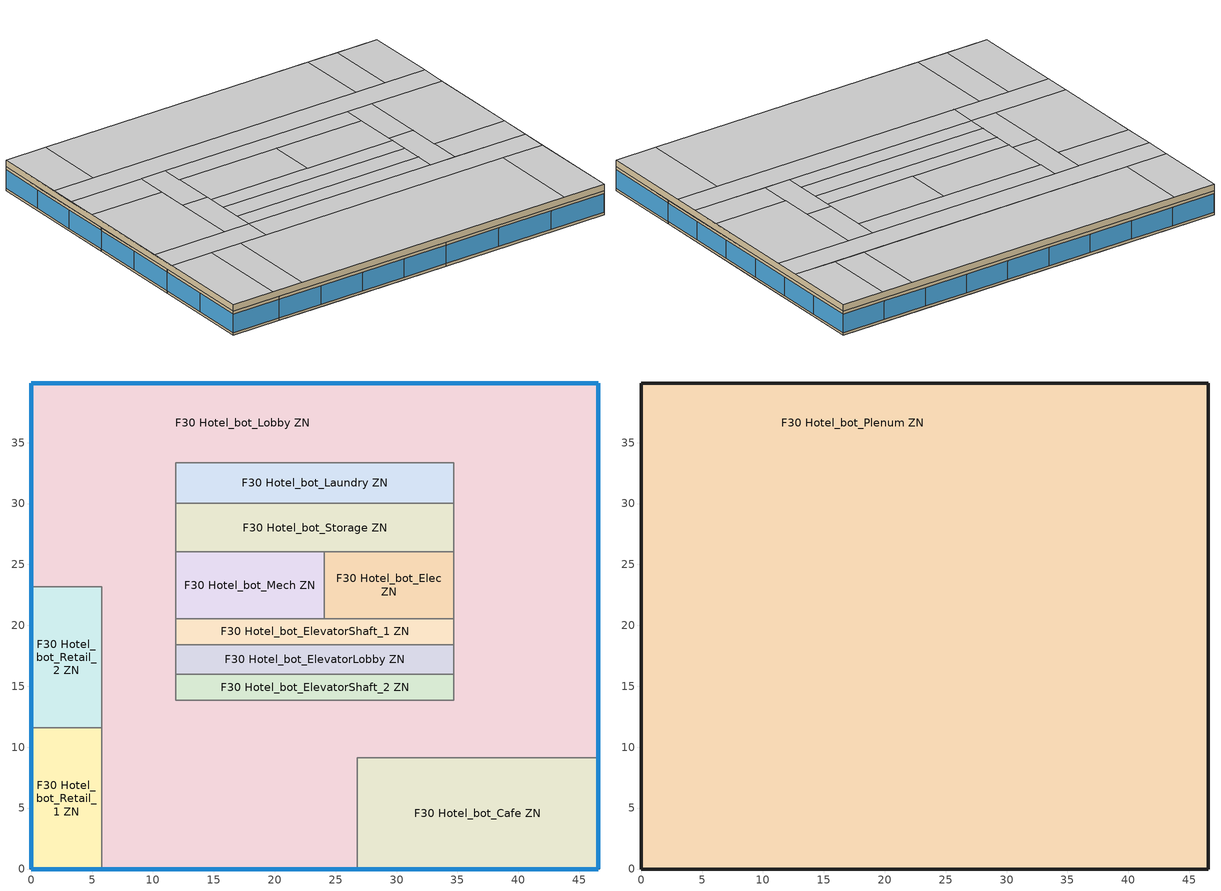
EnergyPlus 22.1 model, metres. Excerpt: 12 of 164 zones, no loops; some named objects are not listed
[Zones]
F30 Hotel_bot_Cafe ZN
 floor adiabatic (Typical Interior Floor): 46.57,9.14 46.57,0 26.76,0 26.76,9.14 z104.39
 wall outside (Typical Insulated Steel Framed Exterior Wall R-20.41): 26.76,0 46.57,0 46.57,9.14 z104.39:107.14
 wall to F30 Hotel_bot_Lobby ZN (Typical Interior Wall): 46.57,9.14 26.76,9.14 26.76,0 z104.39:107.14
 window (Hotel_bot_Cafe_Wall_2_0_0_0_0_0_Win Wind Cons U-0.34 SHGC 0.33): 46.57,0.01 46.57,9.13 z104.69:106.8
 window (U 0.34 SHGC 0.38 Simple Glazing): 39.97,0 46.56,0 / 26.78,0 33.37,0 / 33.37,0 39.96,0 z104.7:106.8
F30 Hotel_bot_Elec ZN
 floor adiabatic (Typical Interior Floor): 34.72,26.05 34.72,20.56 24.05,20.56 24.05,26.05 z104.39
 wall to F30 Hotel_bot_Lobby ZN (Typical Interior Wall): 34.72,20.56 34.72,26.05 z104.39:107.14
 wall to F30 Hotel_bot_Storage ZN (Typical Interior Wall): 34.72,26.05 24.05,26.05 z104.39:107.14
 wall to F30 Hotel_bot_Mech ZN (Typical Interior Wall): 24.05,26.05 24.05,20.56 z104.39:107.14
 wall to F30 Hotel_bot_ElevatorShaft_1 ZN (Typical Interior Wall): 24.05,20.56 34.72,20.56 z104.39:107.14
F30 Hotel_bot_ElevatorLobby ZN
 floor adiabatic (Typical Interior Floor): 34.72,18.43 34.72,15.99 11.86,15.99 11.86,18.43 z104.39
 wall to F30 Hotel_bot_Lobby ZN (Typical Interior Wall): 34.72,15.99 34.72,18.43 / 11.86,18.43 11.86,15.99 z104.39:107.14
 wall to F30 Hotel_bot_ElevatorShaft_1 ZN (Typical Interior Wall): 34.72,18.43 11.86,18.43 z104.39:107.14
 wall to F30 Hotel_bot_ElevatorShaft_2 ZN (Typical Interior Wall): 11.86,15.99 34.72,15.99 z104.39:107.14
F30 Hotel_bot_ElevatorShaft_1 ZN
 floor adiabatic (Typical Interior Floor): 34.72,20.56 34.72,18.43 11.86,18.43 11.86,20.56 z104.39
 wall to F30 Hotel_bot_Lobby ZN (Typical Interior Wall): 34.72,18.43 34.72,20.56 / 11.86,20.56 11.86,18.43 z104.39:107.14
 wall to F30 Hotel_bot_Mech ZN (Typical Interior Wall): 24.05,20.56 11.86,20.56 z104.39:107.14
F30 Hotel_bot_ElevatorShaft_2 ZN
 floor adiabatic (Typical Interior Floor): 34.72,15.99 34.72,13.85 11.86,13.85 11.86,15.99 z104.39
 wall to F30 Hotel_bot_Lobby ZN (Typical Interior Wall): 11.86,15.99 11.86,13.85 34.72,13.85 34.72,15.99 z104.39:107.14
F30 Hotel_bot_Laundry ZN
 floor adiabatic (Typical Interior Floor): 34.72,33.36 34.72,30.01 11.86,30.01 11.86,33.36 z104.39
 wall to F30 Hotel_bot_Lobby ZN (Typical Interior Wall): 34.72,30.01 34.72,33.36 11.86,33.36 11.86,30.01 z104.39:107.14
 wall to F30 Hotel_bot_Storage ZN (Typical Interior Wall): 11.86,30.01 34.72,30.01 z104.39:107.14
F30 Hotel_bot_Lobby ZN
 floor adiabatic (Typical Interior Floor): 46.57,23.61 46.57,13.85 34.72,13.85 34.72,23.61 z104.39; 26.76,9.14 26.76,0 11.86,0 11.86,9.14 z104.39; 46.57,13.85 46.57,9.14 11.86,9.14 11.86,13.85 z104.39; 5.79,23.61 5.79,23.16 0,23.16 0,23.61 z104.39; 11.86,23.61 11.86,0 5.79,0 5.79,23.61 z104.39; 11.86,33.36 11.86,23.61 0,23.61 0,33.36 z104.39; 34.72,39.9 34.72,33.36 0,33.36 0,39.9 z104.39; 46.57,39.9 46.57,23.61 34.72,23.61 34.72,39.9 z104.39
 wall outside (Typical Insulated Steel Framed Exterior Wall R-20.41): 46.57,9.14 46.57,39.9 0,39.9 0,23.16 / 5.79,0 26.76,0 z104.39:107.14
 wall to F30 Hotel_bot_Storage ZN (Typical Interior Wall): 34.72,30.01 34.72,26.05 / 11.86,26.05 11.86,30.01 z104.39:107.14
 wall to F30 Hotel_bot_Mech ZN (Typical Interior Wall): 11.86,20.56 11.86,26.05 z104.39:107.14
 wall to F30 Hotel_bot_Retail_2 ZN (Typical Interior Wall): 0,23.16 5.79,23.16 5.79,11.58 z104.39:107.14
 wall to F30 Hotel_bot_Retail_1 ZN (Typical Interior Wall): 5.79,11.58 5.79,0 z104.39:107.14
 window (Hotel_bot_Lobby_Wall_2_0_0_0_0_5_Win Wind Cons U-0.34 SHGC 0.33): 46.57,34.76 46.57,39.88 z104.7:106.8
 window (Hotel_bot_Lobby_Wall_2_0_0_1_0_4_Win Wind Cons U-0.34 SHGC 0.33): 46.57,29.64 46.57,34.76 z104.7:106.8
 window (Hotel_bot_Lobby_Wall_2_0_0_2_0_3_Win Wind Cons U-0.34 SHGC 0.33): 46.57,24.52 46.57,29.64 z104.7:106.8
 window (Hotel_bot_Lobby_Wall_2_0_0_3_0_2_Win Wind Cons U-0.34 SHGC 0.33): 46.57,19.4 46.57,24.52 z104.7:106.8
 window (Hotel_bot_Lobby_Wall_2_0_0_4_0_1_Win Wind Cons U-0.34 SHGC 0.33): 46.57,14.28 46.57,19.4 z104.7:106.8
 window (Hotel_bot_Lobby_Wall_2_0_0_5_0_0_Win Wind Cons U-0.34 SHGC 0.33): 46.57,9.16 46.57,14.28 z104.7:106.8
 window (U 0.34 SHGC 0.38 Simple Glazing): 5.18,39.9 0.02,39.9 / 31.04,39.9 25.87,39.9 / 25.87,39.9 20.7,39.9 / 20.7,39.9 15.53,39.9 / 15.53,39.9 10.36,39.9 / 10.36,39.9 5.19,39.9 / 36.21,39.9 31.05,39.9 / 41.38,39.9 36.22,39.9 / 46.56,39.9 41.39,39.9 / 16.28,0 21.51,0 / 21.51,0 26.74,0 / 5.81,0 11.04,0 / 11.04,0 16.27,0 z104.7:106.8
 window (Hotel_bot_Lobby_Wall_4_0_0_0_0_2_Win Wind Cons U-0.34 SHGC 0.33): 0,28.75 0,23.18 z104.7:106.8
 window (Hotel_bot_Lobby_Wall_4_0_0_1_0_1_Win Wind Cons U-0.34 SHGC 0.33): 0,34.31 0,28.75 z104.7:106.8
 window (Hotel_bot_Lobby_Wall_4_0_0_2_0_0_Win Wind Cons U-0.34 SHGC 0.33): 0,39.88 0,34.32 z104.7:106.8
F30 Hotel_bot_Mech ZN
 floor adiabatic (Typical Interior Floor): 24.05,26.05 24.05,20.56 11.86,20.56 11.86,26.05 z104.39
 wall to F30 Hotel_bot_Storage ZN (Typical Interior Wall): 24.05,26.05 11.86,26.05 z104.39:107.14
F30 Hotel_bot_Retail_1 ZN
 floor adiabatic (Typical Interior Floor): 5.79,11.58 5.79,0 0,0 0,11.58 z104.39
 wall outside (Typical Insulated Steel Framed Exterior Wall R-20.41): 0,11.58 0,0 5.79,0 z104.39:107.14
 wall to F30 Hotel_bot_Retail_2 ZN (Typical Interior Wall): 5.79,11.58 0,11.58 z104.39:107.14
 window (Hotel_bot_Retail_1_Wall_4_0_0_0_0_1_Win Wind Cons U-0.34 SHGC 0.33): 0,5.79 0,0.02 z104.7:106.8
 window (Hotel_bot_Retail_1_Wall_4_0_0_1_0_0_Win Wind Cons U-0.34 SHGC 0.33): 0,11.57 0,5.79 z104.7:106.8
 window (U 0.34 SHGC 0.38 Simple Glazing): 0.01,0 5.78,0 z104.69:106.81
F30 Hotel_bot_Retail_2 ZN
 floor adiabatic (Typical Interior Floor): 5.79,23.16 5.79,11.58 0,11.58 0,23.16 z104.39
 wall outside (Typical Insulated Steel Framed Exterior Wall R-20.41): 0,23.16 0,11.58 z104.39:107.14
 window (Hotel_bot_Retail_2_Wall_4_0_0_0_0_1_Win Wind Cons U-0.34 SHGC 0.33): 0,17.37 0,11.6 z104.7:106.8
 window (Hotel_bot_Retail_2_Wall_4_0_0_1_0_0_Win Wind Cons U-0.34 SHGC 0.33): 0,23.15 0,17.38 z104.7:106.8
F30 Hotel_bot_Storage ZN
 floor adiabatic (Typical Interior Floor): 34.72,30.01 34.72,26.05 11.86,26.05 11.86,30.01 z104.39
F30 Hotel_bot_Plenum ZN
 floor to F30 Hotel_bot_Laundry ZN (Typical Interior Floor): 34.72,33.36 34.72,30.01 11.86,30.01 11.86,33.36 z107.14
 floor to F30 Hotel_bot_Lobby ZN (Typical Interior Floor): 46.57,23.61 46.57,13.85 34.72,13.85 34.72,23.61 z107.14; 26.76,9.14 26.76,0 11.86,0 11.86,9.14 z107.14; 46.57,13.85 46.57,9.14 11.86,9.14 11.86,13.85 z107.14; 5.79,23.61 5.79,23.16 0,23.16 0,23.61 z107.14; 11.86,23.61 11.86,0 5.79,0 5.79,23.61 z107.14; 11.86,33.36 11.86,23.61 0,23.61 0,33.36 z107.14; 34.72,39.9 34.72,33.36 0,33.36 0,39.9 z107.14; 46.57,39.9 46.57,23.61 34.72,23.61 34.72,39.9 z107.14
 floor to F30 Hotel_bot_Storage ZN (Typical Interior Floor): 34.72,30.01 34.72,26.05 11.86,26.05 11.86,30.01 z107.14
 floor to F30 Hotel_bot_Elec ZN (Typical Interior Floor): 34.72,26.05 34.72,20.56 24.05,20.56 24.05,26.05 z107.14
 floor to F30 Hotel_bot_ElevatorShaft_1 ZN (Typical Interior Floor): 34.72,20.56 34.72,18.43 11.86,18.43 11.86,20.56 z107.14
 floor to F30 Hotel_bot_ElevatorLobby ZN (Typical Interior Floor): 34.72,18.43 34.72,15.99 11.86,15.99 11.86,18.43 z107.14
 floor to F30 Hotel_bot_ElevatorShaft_2 ZN (Typical Interior Floor): 34.72,15.99 34.72,13.85 11.86,13.85 11.86,15.99 z107.14
 floor to F30 Hotel_bot_Mech ZN (Typical Interior Floor): 24.05,26.05 24.05,20.56 11.86,20.56 11.86,26.05 z107.14
 floor to F30 Hotel_bot_Cafe ZN (Typical Interior Floor): 46.57,9.14 46.57,0 26.76,0 26.76,9.14 z107.14
 floor to F30 Hotel_bot_Retail_1 ZN (Typical Interior Floor): 5.79,11.58 5.79,0 0,0 0,11.58 z107.14
 floor to F30 Hotel_bot_Retail_2 ZN (Typical Interior Floor): 5.79,23.16 5.79,11.58 0,11.58 0,23.16 z107.14
 wall outside (Typical Insulated Steel Framed Exterior Wall R-20.41): 46.57,0 46.57,39.9 0,39.9 0,0 46.57,0 z107.14:107.9
 ceiling adiabatic (Adiabatic floor construction): 37.92,31.53 37.92,39.9 5,39.9 5,31.53 z107.9; 46.57,17.51 46.57,28.48 37.76,28.48 37.76,17.51 z107.9; 8.81,13.85 8.81,24.83 0,24.83 0,13.85 z107.9; 41.57,0 41.57,10.81 8.66,10.81 8.66,0 z107.9; 41.57,31.53 41.57,39.9 37.92,39.9 37.92,31.53 z107.9; 46.57,31.53 46.57,39.9 41.57,39.9 41.57,31.53 z107.9; 5,0 5,10.81 0,10.81 0,0 z107.9; 8.66,0 8.66,10.81 5,10.81 5,0 z107.9; 46.57,0 46.57,10.81 41.57,10.81 41.57,0 z107.9; 5,31.53 5,39.9 0,39.9 0,31.53 z107.9; 34.72,26.05 34.72,28.48 11.86,28.48 11.86,26.05 z107.9; 37.76,13.85 37.76,21.17 34.72,21.17 34.72,13.85 z107.9; 46.57,10.81 46.57,13.85 11.86,13.85 11.86,10.81 z107.9; 11.86,13.85 11.86,21.17 8.81,21.17 8.81,13.85 z107.9; 11.86,10.81 11.86,13.85 0,13.85 0,10.81 z107.9; 37.76,21.17 37.76,28.48 34.72,28.48 34.72,21.17 z107.9; 11.86,21.17 11.86,28.48 8.81,28.48 8.81,21.17 z107.9; 46.57,28.48 46.57,31.53 0,31.53 0,28.48 z107.9; 34.72,20.56 34.72,26.05 24.05,26.05 24.05,20.56 z107.9; 34.72,18.43 34.72,20.56 11.86,20.56 11.86,18.43 z107.9; 34.72,15.99 34.72,18.43 11.86,18.43 11.86,15.99 z107.9; 46.57,13.85 46.57,17.51 37.76,17.51 37.76,13.85 z107.9; 34.72,13.85 34.72,15.99 11.86,15.99 11.86,13.85 z107.9; 24.05,20.56 24.05,26.05 11.86,26.05 11.86,20.56 z107.9; 8.81,24.83 8.81,28.48 0,28.48 0,24.83 z107.9
[Building]
-TallBuilding-ASHRAE 169-2013-6A created: 2026-04-17 11:54:28 -0400: North Axis {deg}=0; Terrain=Suburbs; Loads Convergence Tolerance Value {W}=0.04; Temperature Convergence Tolerance Value {deltaC}=0.4; Solar Distribution=FullExterior; Maximum Number of Warmup Days=100; Minimum Number of Warmup Days=10
[Site:Location]
Rochester International Arpt_MN_USA: Latitude {deg}=43.9; Longitude {deg}=-92.5; Time Zone {hr}=-6; Elevation {m}=398
[Site:GroundTemperature:Deep]
5.5, 1.7, -0.6, -1.3, 0.1, 3.2, 7.1, 10.9, 13.4, 14, 12.6, 9.5
[Site:GroundTemperature:FCfactorMethod]
January Ground Temperature {C}=7.4; February Ground Temperature {C}=-0; March Ground Temperature {C}=-7.6; April Ground Temperature {C}=-12.6; May Ground Temperature {C}=-7.7; June Ground Temperature {C}=0.3; July Ground Temperature {C}=7; August Ground Temperature {C}=14.2; September Ground Temperature {C}=19.2; October Ground Temperature {C}=20.9; November Ground Temperature {C}=20; December Ground Temperature {C}=15.4
[Site:GroundTemperature:Shallow]
-2.2, -7.4, -8.8, -7.6, -0.6, 7.3, 14.6, 20, 21.5, 19, 13, 5.4
[Site:WaterMainsTemperature]
Calculation Method=Correlation; Annual Average Outdoor Air Temperature {C}=6.375; Maximum Difference In Monthly Average Outdoor Air Temperatures {deltaC}=33.5
[SizingPeriod:DesignDay] Day of Month=21; Dry-Bulb Temperature Range Modifier Type=DefaultMultipliers; Humidity Condition Type=Wetbulb; Barometric Pressure {Pa}=96634; Rain Indicator=No; Snow Indicator=No; Daylight Saving Time Indicator=No; Begin Environment Reset Mode=FullResetAtBeginEnvironment
Name | Month | Day Type | Maximum Dry-Bulb Temperature {C} | Daily Dry-Bulb Temperature Range {deltaC} | Wetbulb or DewPoint at Maximum Dry-Bulb {C} | Wind Speed {m/s} | Wind Direction {deg} | Solar Model Indicator | ASHRAE Clear Sky Optical Depth for Beam Irradiance (taub) | ASHRAE Clear Sky Optical Depth for Diffuse Irradiance (taud) | Sky Clearness
Rochester International Arpt Ann Clg .4% Condns DB=>MWB | 7 | SummerDesignDay | 31.2 | 10.6 | 23.1 | 6.7 | 200 | ASHRAETau | 0.404 | 2.226
Rochester International Arpt Ann Clg .4% Condns WB=>MDB | 7 | SummerDesignDay | 29.2 | 10.6 | 24.9 | 6.7 | 200 | ASHRAETau | 0.404 | 2.226
Rochester International Arpt Ann Htg 99.6% Condns DB | 1 | WinterDesignDay | -26.2 | 0 | -26.2 | 5.7 | 310 | ASHRAEClearSky |  |  | 0
[Material] Thermal Absorptance=0.9; Solar Absorptance=0.7
Name | Roughness | Thickness {m} | Conductivity {W/m-K} | Density {kg/m3} | Specific Heat {J/kg-K} | Visible Absorptance
100mm Normalweight concrete floor | MediumSmooth | 0.1016 | 2.31 | 2322 | 832 | 0.7
25mm Stucco | Smooth | 0.0254 | 0.72 | 1856 | 840 | 0.7
5/8 in. Gypsum Board | MediumSmooth | 0.0159 | 0.16 | 800 | 1090 | 0.7
G01 13mm gypsum board | Smooth | 0.0127 | 0.16 | 800 | 1090 | 0.5
Std Wood 6inch | MediumSmooth | 0.15 | 0.12 | 540 | 1210 | 0.7
[Material:NoMass] Thermal Absorptance=0.9; Solar Absorptance=0.7
Name | Roughness | Thermal Resistance {m2-K/W} | Visible Absorptance
CP02 CARPET PAD | VeryRough | 0.21648 | 0.8
Nonres_Floor_Insulation | MediumSmooth | 2.88292 | 0.7
Typical Insulation R-18.23 | Smooth | 3.21036 | 0.7
[WindowMaterial:SimpleGlazingSystem] U-Factor {W/m2-K}=1.93061; Visible Transmittance=0.81
Name | Solar Heat Gain Coefficient
Hotel_bot_Cafe_Wall_2_0_0_0_0_0_Win Wind SG Mat U-0.34 SHGC 0.33; Hotel_bot_Lobby_Wall_2_0_0_0_0_5_Win Wind SG Mat U-0.34 SHGC 0.33; Hotel_bot_Lobby_Wall_2_0_0_1_0_4_Win Wind SG Mat U-0.34 SHGC 0.33; Hotel_bot_Lobby_Wall_2_0_0_2_0_3_Win Wind SG Mat U-0.34 SHGC 0.33; Hotel_bot_Lobby_Wall_2_0_0_3_0_2_Win Wind SG Mat U-0.34 SHGC 0.33; Hotel_bot_Lobby_Wall_2_0_0_4_0_1_Win Wind SG Mat U-0.34 SHGC 0.33; Hotel_bot_Lobby_Wall_2_0_0_5_0_0_Win Wind SG Mat U-0.34 SHGC 0.33; Hotel_bot_Lobby_Wall_4_0_0_0_0_2_Win Wind SG Mat U-0.34 SHGC 0.33; Hotel_bot_Lobby_Wall_4_0_0_1_0_1_Win Wind SG Mat U-0.34 SHGC 0.33; Hotel_bot_Lobby_Wall_4_0_0_2_0_0_Win Wind SG Mat U-0.34 SHGC 0.33; Hotel_bot_Retail_1_Wall_4_0_0_0_0_1_Win Wind SG Mat U-0.34 SHGC 0.33; Hotel_bot_Retail_1_Wall_4_0_0_1_0_0_Win Wind SG Mat U-0.34 SHGC 0.33; Hotel_bot_Retail_2_Wall_4_0_0_0_0_1_Win Wind SG Mat U-0.34 SHGC 0.33; Hotel_bot_Retail_2_Wall_4_0_0_1_0_0_Win Wind SG Mat U-0.34 SHGC 0.33 | 0.33
U 0.34 SHGC 0.38 Simple Glazing | 0.38
[Construction]
Adiabatic floor construction: CP02 CARPET PAD, 100mm Normalweight concrete floor, Nonres_Floor_Insulation
Hotel_bot_Cafe_Wall_2_0_0_0_0_0_Win Wind Cons U-0.34 SHGC 0.33: Hotel_bot_Cafe_Wall_2_0_0_0_0_0_Win Wind SG Mat U-0.34 SHGC 0.33
Hotel_bot_Lobby_Wall_2_0_0_0_0_5_Win Wind Cons U-0.34 SHGC 0.33: Hotel_bot_Lobby_Wall_2_0_0_0_0_5_Win Wind SG Mat U-0.34 SHGC 0.33
Hotel_bot_Lobby_Wall_2_0_0_1_0_4_Win Wind Cons U-0.34 SHGC 0.33: Hotel_bot_Lobby_Wall_2_0_0_1_0_4_Win Wind SG Mat U-0.34 SHGC 0.33
Hotel_bot_Lobby_Wall_2_0_0_2_0_3_Win Wind Cons U-0.34 SHGC 0.33: Hotel_bot_Lobby_Wall_2_0_0_2_0_3_Win Wind SG Mat U-0.34 SHGC 0.33
Hotel_bot_Lobby_Wall_2_0_0_3_0_2_Win Wind Cons U-0.34 SHGC 0.33: Hotel_bot_Lobby_Wall_2_0_0_3_0_2_Win Wind SG Mat U-0.34 SHGC 0.33
Hotel_bot_Lobby_Wall_2_0_0_4_0_1_Win Wind Cons U-0.34 SHGC 0.33: Hotel_bot_Lobby_Wall_2_0_0_4_0_1_Win Wind SG Mat U-0.34 SHGC 0.33
Hotel_bot_Lobby_Wall_2_0_0_5_0_0_Win Wind Cons U-0.34 SHGC 0.33: Hotel_bot_Lobby_Wall_2_0_0_5_0_0_Win Wind SG Mat U-0.34 SHGC 0.33
Hotel_bot_Lobby_Wall_4_0_0_0_0_2_Win Wind Cons U-0.34 SHGC 0.33: Hotel_bot_Lobby_Wall_4_0_0_0_0_2_Win Wind SG Mat U-0.34 SHGC 0.33
Hotel_bot_Lobby_Wall_4_0_0_1_0_1_Win Wind Cons U-0.34 SHGC 0.33: Hotel_bot_Lobby_Wall_4_0_0_1_0_1_Win Wind SG Mat U-0.34 SHGC 0.33
Hotel_bot_Lobby_Wall_4_0_0_2_0_0_Win Wind Cons U-0.34 SHGC 0.33: Hotel_bot_Lobby_Wall_4_0_0_2_0_0_Win Wind SG Mat U-0.34 SHGC 0.33
Hotel_bot_Retail_1_Wall_4_0_0_0_0_1_Win Wind Cons U-0.34 SHGC 0.33: Hotel_bot_Retail_1_Wall_4_0_0_0_0_1_Win Wind SG Mat U-0.34 SHGC 0.33
Hotel_bot_Retail_1_Wall_4_0_0_1_0_0_Win Wind Cons U-0.34 SHGC 0.33: Hotel_bot_Retail_1_Wall_4_0_0_1_0_0_Win Wind SG Mat U-0.34 SHGC 0.33
Hotel_bot_Retail_2_Wall_4_0_0_0_0_1_Win Wind Cons U-0.34 SHGC 0.33: Hotel_bot_Retail_2_Wall_4_0_0_0_0_1_Win Wind SG Mat U-0.34 SHGC 0.33
Hotel_bot_Retail_2_Wall_4_0_0_1_0_0_Win Wind Cons U-0.34 SHGC 0.33: Hotel_bot_Retail_2_Wall_4_0_0_1_0_0_Win Wind SG Mat U-0.34 SHGC 0.33
InteriorFurnishings: Std Wood 6inch
Typical Insulated Steel Framed Exterior Wall R-20.41: 25mm Stucco, 5/8 in. Gypsum Board, Typical Insulation R-18.23, 5/8 in. Gypsum Board
Typical Interior Floor: 100mm Normalweight concrete floor, CP02 CARPET PAD
Typical Interior Wall: G01 13mm gypsum board, G01 13mm gypsum board
U 0.34 SHGC 0.38 Simple Glazing: U 0.34 SHGC 0.38 Simple Glazing
[Zone] Multiplier=1
Name | Part of Total Floor Area
F30 Hotel_bot_Cafe ZN; F30 Hotel_bot_Elec ZN; F30 Hotel_bot_ElevatorLobby ZN; F30 Hotel_bot_ElevatorShaft_1 ZN; F30 Hotel_bot_ElevatorShaft_2 ZN; F30 Hotel_bot_Laundry ZN; F30 Hotel_bot_Lobby ZN; F30 Hotel_bot_Mech ZN; F30 Hotel_bot_Retail_1 ZN; F30 Hotel_bot_Retail_2 ZN; F30 Hotel_bot_Storage ZN | Yes
F30 Hotel_bot_Plenum ZN | No
[Space]
Name | Zone | Space Type
F30 Hotel_bot_Cafe | F30 Hotel_bot_Cafe ZN | LargeHotel Cafe
F30 Hotel_bot_Elec | F30 Hotel_bot_Elec ZN | Elec/MechRoom
F30 Hotel_bot_ElevatorLobby | F30 Hotel_bot_ElevatorLobby ZN | Elevator Lobby
F30 Hotel_bot_ElevatorShaft_1 | F30 Hotel_bot_ElevatorShaft_1 ZN | Elevator Shaft
F30 Hotel_bot_ElevatorShaft_2 | F30 Hotel_bot_ElevatorShaft_2 ZN | Elevator Shaft
F30 Hotel_bot_Laundry | F30 Hotel_bot_Laundry ZN | LargeHotel Laundry
F30 Hotel_bot_Lobby | F30 Hotel_bot_Lobby ZN | LargeHotel Lobby
F30 Hotel_bot_Mech | F30 Hotel_bot_Mech ZN | Elec/MechRoom
F30 Hotel_bot_Plenum | F30 Hotel_bot_Plenum ZN
F30 Hotel_bot_Retail_1 | F30 Hotel_bot_Retail_1 ZN | LargeHotel Retail
F30 Hotel_bot_Retail_2 | F30 Hotel_bot_Retail_2 ZN | LargeHotel Retail
F30 Hotel_bot_Storage | F30 Hotel_bot_Storage ZN | LargeHotel Storage
[SpaceList]
Elec/MechRoom: F30 Hotel_bot_Mech, F1 Retail_F1_Elec, F38 Hotel_top_Mech, Basement_Mech, F3-F11 Office_Mech, F1 Retail_F1_Mech, F2 Retail_F2_Mech, F21 Resi_bot_Mech, Basement_Elec, F38 Hotel_top_Elec, F30 Hotel_bot_Elec, F2 Retail_F2_Elec, F12-F20 Office_Mech, F12-F20 Office_Elec, F22-F29 Resi_mid_Mech, F22-F29 Resi_mid_Elec, F21 Resi_bot_Elec, F31-F37 Hotel_mid_Elec, F31-F37 Hotel_mid_Mech, F3-F11 Office_Elec
Elevator Lobby: F30 Hotel_bot_ElevatorLobby, F3-F11 Office_ElevatorLobby, F2 Retail_F2_ElevatorLobby, F12-F20 Office_ElevatorLobby, F38 Hotel_top_ElevatorLobby, F1 Retail_F1_ElevatorLobby, Basement_ElevatorLobby, F22-F29 Resi_mid_ElevatorLobby, F21 Resi_bot_ElevatorLobby, F31-F37 Hotel_mid_ElevatorLobby
Elevator Shaft: F38 Hotel_top_ElevatorShaft_2, Basement_ElevatorShaft_1, F38 Hotel_top_ElevatorShaft_1, Basement_ElevatorShaft_2, F30 Hotel_bot_ElevatorShaft_1, F1 Retail_F1_ElevatorShaft_2, F2 Retail_F2_ElevatorShaft_2, F21 Resi_bot_ElevatorShaft_2, F12-F20 Office_ElevatorShaft_1, F1 Retail_F1_ElevatorShaft_1, F21 Resi_bot_ElevatorShaft_1, F31-F37 Hotel_mid_ElevatorShaft_1, F31-F37 Hotel_mid_ElevatorShaft_2, F3-F11 Office_ElevatorShaft_1, F22-F29 Resi_mid_ElevatorShaft_2, F30 Hotel_bot_ElevatorShaft_2, F12-F20 Office_ElevatorShaft_2, F2 Retail_F2_ElevatorShaft_1, F22-F29 Resi_mid_ElevatorShaft_1, F3-F11 Office_ElevatorShaft_2
LargeHotel Cafe: F30 Hotel_bot_Cafe
LargeHotel Laundry: F30 Hotel_bot_Laundry
LargeHotel Lobby: F30 Hotel_bot_Lobby
LargeHotel Retail: F30 Hotel_bot_Retail_2, F30 Hotel_bot_Retail_1
LargeHotel Storage: F38 Hotel_top_Storage, F31-F37 Hotel_mid_Storage, F30 Hotel_bot_Storage
[Lights] Design Level Calculation Method=Watts/Area; Fraction Visible=0.2; Fraction Replaceable=1
Name | Zone or ZoneList or Space or SpaceList | Schedule | Watts per Floor Area {W/m2} | Return Air Fraction | Fraction Radiant
Elec/MechRoom Lights | Elec/MechRoom | OfficeLarge BLDG_LIGHT_SCH_2013 | 4.62848 | 0.4 | 0.4
Elevator Lobby Lights | Elevator Lobby | OfficeLarge BLDG_LIGHT_SCH | 6.99654 | 0.4 | 0.4
LargeHotel Cafe Lights | LargeHotel Cafe | HotelLarge BLDG_LIGHT_SCH_2013 | 4.62848 | 0 | 0.7
LargeHotel Laundry Lights | LargeHotel Laundry | HotelLarge BLDG_LIGHT_SCH_2013 | 5.70487 | 0 | 0.7
LargeHotel Lobby Lights | LargeHotel Lobby | HotelLarge BLDG_LIGHT_SCH_2013 | 5.48959 | 0 | 0.7
LargeHotel Retail Lights | LargeHotel Retail | HotelLarge BLDG_LIGHT_SCH_2013 | 9.04168 | 0 | 0.7
LargeHotel Storage Lights | LargeHotel Storage | HotelLarge BLDG_LIGHT_STORAGE_SCH_2013 | 4.09029 | 0 | 0.7
[People] Number of People Calculation Method=People/Area; Fraction Radiant=0.3; Work Efficiency Schedule=Work Efficiency Schedule; Clothing Insulation Schedule=Clothing Schedule; Air Velocity Schedule=Air Velocity Schedule
Name | Zone or ZoneList or Space or SpaceList | Number of People Schedule | People per Floor Area {person/m2} | Activity Level Schedule
Elevator Lobby People | Elevator Lobby | OfficeLarge BLDG_OCC_SCH | 0.107639 | OfficeMedium ACTIVITY_SCH
LargeHotel Cafe People | LargeHotel Cafe | HotelLarge BLDG_OCC_SCH | 0.753474 | HotelLarge ACTIVITY_SCH
LargeHotel Laundry People | LargeHotel Laundry | HotelLarge BLDG_OCC_SCH | 0.107639 | HotelLarge ACTIVITY_SCH
LargeHotel Lobby People | LargeHotel Lobby | HotelLarge BLDG_OCC_SCH | 0.322917 | HotelLarge ACTIVITY_SCH
LargeHotel Retail People | LargeHotel Retail | HotelLarge BLDG_OCC_SCH | 0.161459 | HotelLarge ACTIVITY_SCH
[ElectricEquipment] Design Level Calculation Method=Watts/Area; Fraction Latent=0; Fraction Radiant=0.5; Fraction Lost=0
Name | Zone or ZoneList or Space or SpaceList | Schedule | Watts per Floor Area {W/m2}
Elec/MechRoom Elec Equip | Elec/MechRoom | OfficeLarge BLDG_EQUIP_SCH | 2.90626
Elevator Lobby Elec Equip | Elevator Lobby | OfficeLarge BLDG_EQUIP_SCH | 0.753474
LargeHotel Cafe Elec Equip | LargeHotel Cafe | HotelLarge BLDG_EQUIP_SCH | 5.38196
LargeHotel Laundry Elec Equip | LargeHotel Laundry | HotelLarge BLDG_EQUIP_SCH | 61.6772
LargeHotel Lobby Elec Equip | LargeHotel Lobby | HotelLarge BLDG_EQUIP_SCH | 8.07293
LargeHotel Retail Elec Equip | LargeHotel Retail | HotelLarge BLDG_EQUIP_SCH | 10.7639
LargeHotel Storage Elec Equip | LargeHotel Storage | HotelLarge BLDG_EQUIP_SCH | 2.69098
[InternalMass] Construction=InteriorFurnishings
Name | Zone or ZoneList | Space or SpaceList | Surface Area {m2}
F30 Hotel_bot_Cafe Mass | F30 Hotel_bot_Cafe ZN | F30 Hotel_bot_Cafe | 362.322
F30 Hotel_bot_Elec Mass | F30 Hotel_bot_Elec ZN | F30 Hotel_bot_Elec | 117.058
F30 Hotel_bot_ElevatorLobby Mass | F30 Hotel_bot_ElevatorLobby ZN | F30 Hotel_bot_ElevatorLobby | 111.484
F30 Hotel_bot_Laundry Mass | F30 Hotel_bot_Laundry ZN | F30 Hotel_bot_Laundry | 153.29
F30 Hotel_bot_Lobby Mass | F30 Hotel_bot_Lobby ZN | F30 Hotel_bot_Lobby | 2193.9
F30 Hotel_bot_Mech Mass | F30 Hotel_bot_Mech ZN | F30 Hotel_bot_Mech | 133.78
F30 Hotel_bot_Plenum Mass | F30 Hotel_bot_Plenum ZN | F30 Hotel_bot_Plenum | 3716.4
F30 Hotel_bot_Retail_1 Mass | F30 Hotel_bot_Retail_1 ZN | F30 Hotel_bot_Retail_1 | 134.152
F30 Hotel_bot_Retail_2 Mass | F30 Hotel_bot_Retail_2 ZN | F30 Hotel_bot_Retail_2 | 134.152
F30 Hotel_bot_Storage Mass | F30 Hotel_bot_Storage ZN | F30 Hotel_bot_Storage | 181.161
[ZoneInfiltration:DesignFlowRate] Design Flow Rate Calculation Method=Flow/ExteriorArea; Flow Rate per Exterior Surface Area {m3/s-m2}=0.000633785; Constant Term Coefficient=0.3357; Temperature Term Coefficient=0.0037; Velocity Term Coefficient=0; Velocity Squared Term Coefficient=0.0173
Name | Zone or ZoneList or Space or SpaceList | Schedule
F30 Hotel_bot_Cafe HVAC Off Infiltration | F30 Hotel_bot_Cafe ZN | Infiltration HVAC Off Schedule
F30 Hotel_bot_Cafe HVAC On Infiltration | F30 Hotel_bot_Cafe ZN | Infiltration HVAC On Schedule
F30 Hotel_bot_Lobby HVAC Off Infiltration | F30 Hotel_bot_Lobby ZN | Infiltration HVAC Off Schedule
F30 Hotel_bot_Lobby HVAC On Infiltration | F30 Hotel_bot_Lobby ZN | Infiltration HVAC On Schedule
F30 Hotel_bot_Plenum HVAC Off Infiltration | F30 Hotel_bot_Plenum ZN | Infiltration HVAC Off Schedule
F30 Hotel_bot_Plenum HVAC On Infiltration | F30 Hotel_bot_Plenum ZN | Infiltration HVAC On Schedule
F30 Hotel_bot_Retail_1 HVAC Off Infiltration | F30 Hotel_bot_Retail_1 ZN | Infiltration HVAC Off Schedule
F30 Hotel_bot_Retail_1 HVAC On Infiltration | F30 Hotel_bot_Retail_1 ZN | Infiltration HVAC On Schedule
F30 Hotel_bot_Retail_2 HVAC Off Infiltration | F30 Hotel_bot_Retail_2 ZN | Infiltration HVAC Off Schedule
F30 Hotel_bot_Retail_2 HVAC On Infiltration | F30 Hotel_bot_Retail_2 ZN | Infiltration HVAC On Schedule
[Daylighting:Controls] Lighting Control Type=Continuous; Minimum Input Power Fraction for Continuous or ContinuousOff Dimming Control=0.2; Minimum Light Output Fraction for Continuous or ContinuousOff Dimming Control=0.2; Number of Stepped Control Steps=1; Probability Lighting will be Reset When Needed in Manual Stepped Control=1; Glare Calculation Azimuth Angle of View Direction Clockwise from Zone y-Axis {deg}=-0; Maximum Allowable Discomfort Glare Index=22
Name | Zone or Space | Glare Calculation Daylighting Reference Point | Daylighting Reference Point Name 1 | Fraction of Lights Controlled by Reference Point 1 | Illuminance Setpoint at Reference Point 1 {lux} | Daylighting Reference Point Name 2 | Fraction of Lights Controlled by Reference Point 2 | Illuminance Setpoint at Reference Point 2 {lux}
F30 Hotel_bot_Cafe ZN DaylightingControls | F30 Hotel_bot_Cafe ZN | F30 Hotel_bot_Cafe Daylt Sensor 1 | F30 Hotel_bot_Cafe Daylt Sensor 1 | 0.352 | 215 | F30 Hotel_bot_Cafe Daylt Sensor 2 | 0.289 | 215
F30 Hotel_bot_Lobby ZN DaylightingControls | F30 Hotel_bot_Lobby ZN | F30 Hotel_bot_Lobby Daylt Sensor 1 | F30 Hotel_bot_Lobby Daylt Sensor 1 | 0.241 | 269 | F30 Hotel_bot_Lobby Daylt Sensor 2 | 0.22 | 269
F30 Hotel_bot_Retail_1 ZN DaylightingControls | F30 Hotel_bot_Retail_1 ZN | F30 Hotel_bot_Retail_1 Daylt Sensor 1 | F30 Hotel_bot_Retail_1 Daylt Sensor 1 | 0.537 | 375 | F30 Hotel_bot_Retail_1 Daylt Sensor 2 | 0.364 | 375
F30 Hotel_bot_Retail_2 ZN DaylightingControls | F30 Hotel_bot_Retail_2 ZN | F30 Hotel_bot_Retail_2 Daylt Sensor 1 | F30 Hotel_bot_Retail_2 Daylt Sensor 1 | 0.415 | 375 | F30 Hotel_bot_Retail_2 Daylt Sensor 2 | 0.415 | 375
[GasEquipment]
LargeHotel Laundry Gas Equip: Zone or ZoneList or Space or SpaceList=LargeHotel Laundry; Schedule=HotelLarge BLDG_EQUIP_SCH; Design Level Calculation Method=Watts/Area; Power per Floor Area {W/m2}=536.28; Fraction Latent=0; Fraction Radiant=0.5; Fraction Lost=0
[Exterior:Lights] Control Option=AstronomicalClock
Name | Schedule | Design Level {W}
NonDimming Exterior Lights Def | OfficeLarge Exterior_lighting_schedule_a | 12979.2
Occ Sensing Exterior Lights Def | OfficeLarge Exterior_lighting_schedule_b | 43305.1
[EnergyManagementSystem:Program]
ems_F12_F20_Office_story_VAV_WITH_REHEAT_OptimumStartProg0: IF DaylightSavings==0 && DayOfWeek>1 && Hour==5 && OAT<23.9 && OAT>1.7; SET ems_F12_F20_Office_story_VAV_WITH_REHEAT_ClgSch0 = 29.4; SET ems_F12_F20_Office_story_VAV_WITH_REHEAT_HtgSch0 = 15.6; ELSEIF DaylightSavings==0 && DayOfWeek==1 && Hour==7 && OAT<23.9 && OAT>1.7; SET ems_F12_F20_Office_story_VAV_WITH_REHEAT_ClgSch0 = 29.4; SET ems_F12_F20_Office_story_VAV_WITH_REHEAT_HtgSch0 = 15.6; ELSEIF DaylightSavings==1 && DayOfWeek>1 && Hour==4 && OAT<23.9 && OAT>1.7; SET ems_F12_F20_Office_story_VAV_WITH_REHEAT_ClgSch0 = 29.4; SET ems_F12_F20_Office_story_VAV_WITH_REHEAT_HtgSch0 = 15.6; ELSEIF DaylightSavings==1 && DayOfWeek==1 && Hour==6 && OAT<23.9 && OAT>1.7; SET ems_F12_F20_Office_story_VAV_WITH_REHEAT_ClgSch0 = 29.4; SET ems_F12_F20_Office_story_VAV_WITH_REHEAT_HtgSch0 = 15.6; ELSE; SET ems_F12_F20_Office_story_VAV_WITH_REHEAT_ClgSch0 = NULL; SET ems_F12_F20_Office_story_VAV_WITH_REHEAT_HtgSch0 = NULL; ENDIF
ems_F12_F20_Office_story_VAV_WITH_REHEAT_OptimumStartProg1: IF DaylightSavings==0 && DayOfWeek>1 && Hour==5 && OAT<23.9 && OAT>1.7; SET ems_F12_F20_Office_story_VAV_WITH_REHEAT_ClgSch1 = 29.4; SET ems_F12_F20_Office_story_VAV_WITH_REHEAT_HtgSch1 = 15.6; ELSEIF DaylightSavings==0 && DayOfWeek==1 && Hour==7 && OAT<23.9 && OAT>1.7; SET ems_F12_F20_Office_story_VAV_WITH_REHEAT_ClgSch1 = 29.4; SET ems_F12_F20_Office_story_VAV_WITH_REHEAT_HtgSch1 = 15.6; ELSEIF DaylightSavings==1 && DayOfWeek>1 && Hour==4 && OAT<23.9 && OAT>1.7; SET ems_F12_F20_Office_story_VAV_WITH_REHEAT_ClgSch1 = 29.4; SET ems_F12_F20_Office_story_VAV_WITH_REHEAT_HtgSch1 = 15.6; ELSEIF DaylightSavings==1 && DayOfWeek==1 && Hour==6 && OAT<23.9 && OAT>1.7; SET ems_F12_F20_Office_story_VAV_WITH_REHEAT_ClgSch1 = 29.4; SET ems_F12_F20_Office_story_VAV_WITH_REHEAT_HtgSch1 = 15.6; ELSE; SET ems_F12_F20_Office_story_VAV_WITH_REHEAT_ClgSch1 = NULL; SET ems_F12_F20_Office_story_VAV_WITH_REHEAT_HtgSch1 = NULL; ENDIF
[Schedule:Day:Interval]
OfficeLarge BLDG_LIGHT_SCH_2013 Default: No, 05:00, 0.05, 18:00, 0.0452801, 24:00, 0.05
OfficeLarge BLDG_LIGHT_SCH_2013 Wkdy Day: No, 05:00, 0.05, 06:00, 0.1, 07:00, 0.0905601, 08:00, 0.27168, 17:00, 0.815041, 18:00, 0.452801, 20:00, 0.27168, 22:00, 0.18112, 23:00, 0.0905601, 24:00, 0.0452801
OfficeLarge BLDG_LIGHT_SCH_2013 Sat Day: No, 06:00, 0.05, 08:00, 0.0905601, 12:00, 0.27168, 17:00, 0.13584, 19:00, 0.0452801, 24:00, 0.05
OfficeLarge BLDG_LIGHT_SCH_2013 Summer Design Day; Clothing Schedule Default Winter Clothes; OfficeLarge BLDG_EQUIP_SCH Summer Design Day; OfficeLarge BLDG_LIGHT_SCH Summer Design Day; HotelLarge BLDG_LIGHT_SCH_2013 Summer Design Day; HotelLarge BLDG_OCC_SCH Summer Design Day; HotelLarge BLDG_EQUIP_SCH Summer Design Day; HotelLarge BLDG_LIGHT_STORAGE_SCH_2013 Summer Design Day; HotelLarge HVACOperationSchd Default 1; HotelLarge HVACOperationSchd Summer Design Day 1; HotelLarge HVACOperationSchd Winter Design Day 1: No, 24:00, 1
OfficeLarge BLDG_LIGHT_SCH_2013 Winter Design Day; OfficeLarge BLDG_OCC_SCH Winter Design Day; Work Efficiency Schedule Default; OfficeLarge BLDG_EQUIP_SCH Winter Design Day; OfficeLarge BLDG_LIGHT_SCH Winter Design Day; HotelLarge BLDG_LIGHT_SCH_2013 Winter Design Day; HotelLarge BLDG_OCC_SCH Winter Design Day; HotelLarge BLDG_EQUIP_SCH Winter Design Day; HotelLarge BLDG_LIGHT_STORAGE_SCH_2013 Winter Design Day; HotelLarge HVACOperationSchd Default inverted; HotelLarge HVACOperationSchd Summer Design Day inverted 1; HotelLarge HVACOperationSchd Winter Design Day inverted 1: No, 24:00, 0
OfficeLarge BLDG_OCC_SCH Default: No, 06:00, 0, 18:00, 0.05, 24:00, 0
OfficeLarge BLDG_OCC_SCH Wkdy Day: No, 06:00, 0, 07:00, 0.1, 08:00, 0.2, 12:00, 0.95, 13:00, 0.5, 17:00, 0.95, 18:00, 0.3, 22:00, 0.1, 24:00, 0.05
OfficeLarge BLDG_OCC_SCH Sat Day: No, 06:00, 0, 08:00, 0.1, 12:00, 0.3, 17:00, 0.1, 19:00, 0.05, 24:00, 0
OfficeLarge BLDG_OCC_SCH Summer Design Day: No, 06:00, 0, 22:00, 1, 24:00, 0.05
OfficeMedium ACTIVITY_SCH Default; OfficeMedium ACTIVITY_SCH Summer Design Day; OfficeMedium ACTIVITY_SCH Winter Design Day; HotelLarge ACTIVITY_SCH Default; HotelLarge ACTIVITY_SCH Summer Design Day; HotelLarge ACTIVITY_SCH Winter Design Day: No, 24:00, 120
Air Velocity Schedule Default: No, 24:00, 0.2
OfficeLarge BLDG_EQUIP_SCH Default: No, 24:00, 0.3
OfficeLarge BLDG_EQUIP_SCH Wkdy Day: No, 08:00, 0.4, 12:00, 0.9, 13:00, 0.8, 17:00, 0.9, 18:00, 0.5, 24:00, 0.4
OfficeLarge BLDG_EQUIP_SCH Sat Day: No, 06:00, 0.3, 08:00, 0.4, 12:00, 0.5, 17:00, 0.35, 24:00, 0.3
OfficeLarge BLDG_LIGHT_SCH Default: No, 24:00, 0.05
OfficeLarge BLDG_LIGHT_SCH Wkdy Day: No, 05:00, 0.05, 06:00, 0.1, 07:00, 0.09238, 08:00, 0.27714, 17:00, 0.83142, 18:00, 0.4619, 20:00, 0.27714, 22:00, 0.18476, 23:00, 0.09238, 24:00, 0.04619
OfficeLarge BLDG_LIGHT_SCH Sat Day: No, 06:00, 0.05, 08:00, 0.09238, 12:00, 0.27714, 17:00, 0.13857, 19:00, 0.04619, 24:00, 0.05
HotelLarge BLDG_LIGHT_SCH_2013 Default: No, 02:00, 0.3, 06:00, 0.2, 07:00, 0.3, 09:00, 0.4, 13:00, 0.3, 18:00, 0.2, 19:00, 0.5, 20:00, 0.7, 21:00, 0.8, 22:00, 0.6, 23:00, 0.5, 24:00, 0.3
HotelLarge BLDG_LIGHT_SCH_2013 Wkdy Day: No, 01:00, 0.2, 02:00, 0.15, 05:00, 0.1, 06:00, 0.2, 07:00, 0.4, 08:00, 0.5, 10:00, 0.4, 18:00, 0.25, 19:00, 0.6, 20:00, 0.8, 21:00, 0.9, 22:00, 0.8, 23:00, 0.6, 24:00, 0.3
HotelLarge BLDG_LIGHT_SCH_2013 Sat Day: No, 02:00, 0.2, 06:00, 0.1, 08:00, 0.3, 10:00, 0.4, 11:00, 0.3, 18:00, 0.25, 19:00, 0.6, 22:00, 0.7, 23:00, 0.6, 24:00, 0.3
HotelLarge BLDG_OCC_SCH Default: No, 08:00, 0.7, 11:00, 0.5, 13:00, 0.3, 16:00, 0.2, 17:00, 0.3, 19:00, 0.4, 21:00, 0.6, 24:00, 0.8
HotelLarge BLDG_OCC_SCH Wkdy Day: No, 06:00, 0.9, 07:00, 0.7, 09:00, 0.4, 15:00, 0.2, 16:00, 0.3, 19:00, 0.5, 21:00, 0.7, 22:00, 0.8, 24:00, 0.9
HotelLarge BLDG_OCC_SCH Sat Day: No, 06:00, 0.9, 07:00, 0.7, 09:00, 0.5, 17:00, 0.3, 18:00, 0.5, 21:00, 0.6, 24:00, 0.7
HotelLarge BLDG_EQUIP_SCH Default: No, 02:00, 0.4, 06:00, 0.3, 07:00, 0.4, 09:00, 0.5, 13:00, 0.4, 18:00, 0.3, 19:00, 0.6, 20:00, 0.8, 21:00, 0.9, 22:00, 0.7, 23:00, 0.6, 24:00, 0.4
HotelLarge BLDG_EQUIP_SCH Wkdy Day: No, 01:00, 0.3, 02:00, 0.25, 05:00, 0.2, 06:00, 0.3, 07:00, 0.5, 08:00, 0.6, 10:00, 0.5, 18:00, 0.35, 19:00, 0.7, 20:00, 0.9, 21:00, 0.95, 22:00, 0.9, 23:00, 0.7, 24:00, 0.4
HotelLarge BLDG_EQUIP_SCH Sat Day: No, 02:00, 0.3, 06:00, 0.2, 08:00, 0.4, 10:00, 0.5, 11:00, 0.4, 18:00, 0.35, 19:00, 0.7, 22:00, 0.8, 23:00, 0.7, 24:00, 0.4
HotelLarge BLDG_LIGHT_STORAGE_SCH_2013 Default: No, 02:00, 0.133494, 06:00, 0.088996, 07:00, 0.133494, 09:00, 0.177992, 10:00, 0.17565, 13:00, 0.133494, 18:00, 0.088996, 19:00, 0.22249, 20:00, 0.311486, 21:00, 0.355984, 22:00, 0.266988, 23:00, 0.22249, 24:00, 0.133494
HotelLarge BLDG_LIGHT_STORAGE_SCH_2013 Wkdy Day: No, 01:00, 0.088996, 02:00, 0.066747, 05:00, 0.044498, 06:00, 0.088996, 07:00, 0.177992, 08:00, 0.22249, 10:00, 0.177992, 18:00, 0.111245, 19:00, 0.266988, 20:00, 0.355984, 21:00, 0.400482, 22:00, 0.355984, 23:00, 0.266988, 24:00, 0.133494
HotelLarge BLDG_LIGHT_STORAGE_SCH_2013 Sat Day: No, 02:00, 0.088996, 06:00, 0.044498, 08:00, 0.133494, 10:00, 0.177992, 11:00, 0.133494, 18:00, 0.111245, 19:00, 0.266988, 22:00, 0.311486, 23:00, 0.266988, 24:00, 0.133494
OfficeLarge Exterior_lighting_schedule_a Default; OfficeLarge Exterior_lighting_schedule_a Summer Design Day; OfficeLarge Exterior_lighting_schedule_a Winter Design Day: No, 06:00, 0, 24:00, 1
OfficeLarge Exterior_lighting_schedule_b Default; OfficeLarge Exterior_lighting_schedule_b Summer Design Day; OfficeLarge Exterior_lighting_schedule_b Winter Design Day: No, 06:00, 0.7, 24:00, 1
[Schedule:Week:Daily]
OfficeLarge BLDG_LIGHT_SCH_2013 Week Rule - Jan1-Dec31: OfficeLarge BLDG_LIGHT_SCH_2013 Default, OfficeLarge BLDG_LIGHT_SCH_2013 Wkdy Day, OfficeLarge BLDG_LIGHT_SCH_2013 Wkdy Day, OfficeLarge BLDG_LIGHT_SCH_2013 Wkdy Day, OfficeLarge BLDG_LIGHT_SCH_2013 Wkdy Day, OfficeLarge BLDG_LIGHT_SCH_2013 Wkdy Day, OfficeLarge BLDG_LIGHT_SCH_2013 Sat Day, OfficeLarge BLDG_LIGHT_SCH_2013 Default, OfficeLarge BLDG_LIGHT_SCH_2013 Summer Design Day, OfficeLarge BLDG_LIGHT_SCH_2013 Winter Design Day, OfficeLarge BLDG_LIGHT_SCH_2013 Default, OfficeLarge BLDG_LIGHT_SCH_2013 Default
OfficeLarge BLDG_OCC_SCH Week Rule - Jan1-Dec31: OfficeLarge BLDG_OCC_SCH Default, OfficeLarge BLDG_OCC_SCH Wkdy Day, OfficeLarge BLDG_OCC_SCH Wkdy Day, OfficeLarge BLDG_OCC_SCH Wkdy Day, OfficeLarge BLDG_OCC_SCH Wkdy Day, OfficeLarge BLDG_OCC_SCH Wkdy Day, OfficeLarge BLDG_OCC_SCH Sat Day, OfficeLarge BLDG_OCC_SCH Default, OfficeLarge BLDG_OCC_SCH Summer Design Day, OfficeLarge BLDG_OCC_SCH Winter Design Day, OfficeLarge BLDG_OCC_SCH Default, OfficeLarge BLDG_OCC_SCH Default
OfficeMedium ACTIVITY_SCH Week Rule - Jan1-Dec31: OfficeMedium ACTIVITY_SCH Default, OfficeMedium ACTIVITY_SCH Default, OfficeMedium ACTIVITY_SCH Default, OfficeMedium ACTIVITY_SCH Default, OfficeMedium ACTIVITY_SCH Default, OfficeMedium ACTIVITY_SCH Default, OfficeMedium ACTIVITY_SCH Default, OfficeMedium ACTIVITY_SCH Default, OfficeMedium ACTIVITY_SCH Summer Design Day, OfficeMedium ACTIVITY_SCH Winter Design Day, OfficeMedium ACTIVITY_SCH Default, OfficeMedium ACTIVITY_SCH Default
Work Efficiency Schedule Week Rule - Jan1-Dec31: Work Efficiency Schedule Default, Work Efficiency Schedule Default, Work Efficiency Schedule Default, Work Efficiency Schedule Default, Work Efficiency Schedule Default, Work Efficiency Schedule Default, Work Efficiency Schedule Default, Work Efficiency Schedule Default, Work Efficiency Schedule Default, Work Efficiency Schedule Default, Work Efficiency Schedule Default, Work Efficiency Schedule Default
Clothing Schedule Week Rule - Jan1-Dec31: Clothing Schedule Default Winter Clothes, Clothing Schedule Default Winter Clothes, Clothing Schedule Default Winter Clothes, Clothing Schedule Default Winter Clothes, Clothing Schedule Default Winter Clothes, Clothing Schedule Default Winter Clothes, Clothing Schedule Default Winter Clothes, Clothing Schedule Default Winter Clothes, Clothing Schedule Default Winter Clothes, Clothing Schedule Default Winter Clothes, Clothing Schedule Default Winter Clothes, Clothing Schedule Default Winter Clothes
Air Velocity Schedule Week Rule - Jan1-Dec31: Air Velocity Schedule Default, Air Velocity Schedule Default, Air Velocity Schedule Default, Air Velocity Schedule Default, Air Velocity Schedule Default, Air Velocity Schedule Default, Air Velocity Schedule Default, Air Velocity Schedule Default, Air Velocity Schedule Default, Air Velocity Schedule Default, Air Velocity Schedule Default, Air Velocity Schedule Default
OfficeLarge BLDG_EQUIP_SCH Week Rule - Jan1-Dec31: OfficeLarge BLDG_EQUIP_SCH Default, OfficeLarge BLDG_EQUIP_SCH Wkdy Day, OfficeLarge BLDG_EQUIP_SCH Wkdy Day, OfficeLarge BLDG_EQUIP_SCH Wkdy Day, OfficeLarge BLDG_EQUIP_SCH Wkdy Day, OfficeLarge BLDG_EQUIP_SCH Wkdy Day, OfficeLarge BLDG_EQUIP_SCH Sat Day, OfficeLarge BLDG_EQUIP_SCH Default, OfficeLarge BLDG_EQUIP_SCH Summer Design Day, OfficeLarge BLDG_EQUIP_SCH Winter Design Day, OfficeLarge BLDG_EQUIP_SCH Default, OfficeLarge BLDG_EQUIP_SCH Default
OfficeLarge BLDG_LIGHT_SCH Week Rule - Jan1-Dec31: OfficeLarge BLDG_LIGHT_SCH Default, OfficeLarge BLDG_LIGHT_SCH Wkdy Day, OfficeLarge BLDG_LIGHT_SCH Wkdy Day, OfficeLarge BLDG_LIGHT_SCH Wkdy Day, OfficeLarge BLDG_LIGHT_SCH Wkdy Day, OfficeLarge BLDG_LIGHT_SCH Wkdy Day, OfficeLarge BLDG_LIGHT_SCH Sat Day, OfficeLarge BLDG_LIGHT_SCH Default, OfficeLarge BLDG_LIGHT_SCH Summer Design Day, OfficeLarge BLDG_LIGHT_SCH Winter Design Day, OfficeLarge BLDG_LIGHT_SCH Default, OfficeLarge BLDG_LIGHT_SCH Default
HotelLarge BLDG_LIGHT_SCH_2013 Week Rule - Jan1-Dec31: HotelLarge BLDG_LIGHT_SCH_2013 Default, HotelLarge BLDG_LIGHT_SCH_2013 Wkdy Day, HotelLarge BLDG_LIGHT_SCH_2013 Wkdy Day, HotelLarge BLDG_LIGHT_SCH_2013 Wkdy Day, HotelLarge BLDG_LIGHT_SCH_2013 Wkdy Day, HotelLarge BLDG_LIGHT_SCH_2013 Wkdy Day, HotelLarge BLDG_LIGHT_SCH_2013 Sat Day, HotelLarge BLDG_LIGHT_SCH_2013 Default, HotelLarge BLDG_LIGHT_SCH_2013 Summer Design Day, HotelLarge BLDG_LIGHT_SCH_2013 Winter Design Day, HotelLarge BLDG_LIGHT_SCH_2013 Default, HotelLarge BLDG_LIGHT_SCH_2013 Default
HotelLarge BLDG_OCC_SCH Week Rule - Jan1-Dec31: HotelLarge BLDG_OCC_SCH Default, HotelLarge BLDG_OCC_SCH Wkdy Day, HotelLarge BLDG_OCC_SCH Wkdy Day, HotelLarge BLDG_OCC_SCH Wkdy Day, HotelLarge BLDG_OCC_SCH Wkdy Day, HotelLarge BLDG_OCC_SCH Wkdy Day, HotelLarge BLDG_OCC_SCH Sat Day, HotelLarge BLDG_OCC_SCH Default, HotelLarge BLDG_OCC_SCH Summer Design Day, HotelLarge BLDG_OCC_SCH Winter Design Day, HotelLarge BLDG_OCC_SCH Default, HotelLarge BLDG_OCC_SCH Default
HotelLarge ACTIVITY_SCH Week Rule - Jan1-Dec31: HotelLarge ACTIVITY_SCH Default, HotelLarge ACTIVITY_SCH Default, HotelLarge ACTIVITY_SCH Default, HotelLarge ACTIVITY_SCH Default, HotelLarge ACTIVITY_SCH Default, HotelLarge ACTIVITY_SCH Default, HotelLarge ACTIVITY_SCH Default, HotelLarge ACTIVITY_SCH Default, HotelLarge ACTIVITY_SCH Summer Design Day, HotelLarge ACTIVITY_SCH Winter Design Day, HotelLarge ACTIVITY_SCH Default, HotelLarge ACTIVITY_SCH Default
HotelLarge BLDG_EQUIP_SCH Week Rule - Jan1-Dec31: HotelLarge BLDG_EQUIP_SCH Default, HotelLarge BLDG_EQUIP_SCH Wkdy Day, HotelLarge BLDG_EQUIP_SCH Wkdy Day, HotelLarge BLDG_EQUIP_SCH Wkdy Day, HotelLarge BLDG_EQUIP_SCH Wkdy Day, HotelLarge BLDG_EQUIP_SCH Wkdy Day, HotelLarge BLDG_EQUIP_SCH Sat Day, HotelLarge BLDG_EQUIP_SCH Default, HotelLarge BLDG_EQUIP_SCH Summer Design Day, HotelLarge BLDG_EQUIP_SCH Winter Design Day, HotelLarge BLDG_EQUIP_SCH Default, HotelLarge BLDG_EQUIP_SCH Default
HotelLarge BLDG_LIGHT_STORAGE_SCH_2013 Week Rule - Jan1-Dec31: HotelLarge BLDG_LIGHT_STORAGE_SCH_2013 Default, HotelLarge BLDG_LIGHT_STORAGE_SCH_2013 Wkdy Day, HotelLarge BLDG_LIGHT_STORAGE_SCH_2013 Wkdy Day, HotelLarge BLDG_LIGHT_STORAGE_SCH_2013 Wkdy Day, HotelLarge BLDG_LIGHT_STORAGE_SCH_2013 Wkdy Day, HotelLarge BLDG_LIGHT_STORAGE_SCH_2013 Wkdy Day, HotelLarge BLDG_LIGHT_STORAGE_SCH_2013 Sat Day, HotelLarge BLDG_LIGHT_STORAGE_SCH_2013 Default, HotelLarge BLDG_LIGHT_STORAGE_SCH_2013 Summer Design Day, HotelLarge BLDG_LIGHT_STORAGE_SCH_2013 Winter Design Day, HotelLarge BLDG_LIGHT_STORAGE_SCH_2013 Default, HotelLarge BLDG_LIGHT_STORAGE_SCH_2013 Default
Infiltration HVAC Off Schedule Week Rule - Jan1-Dec31: HotelLarge HVACOperationSchd Default inverted, HotelLarge HVACOperationSchd Default inverted, HotelLarge HVACOperationSchd Default inverted, HotelLarge HVACOperationSchd Default inverted, HotelLarge HVACOperationSchd Default inverted, HotelLarge HVACOperationSchd Default inverted, HotelLarge HVACOperationSchd Default inverted, HotelLarge HVACOperationSchd Default inverted, HotelLarge HVACOperationSchd Summer Design Day inverted 1, HotelLarge HVACOperationSchd Winter Design Day inverted 1, HotelLarge HVACOperationSchd Default inverted, HotelLarge HVACOperationSchd Default inverted
Infiltration HVAC On Schedule Week Rule - Jan1-Dec31: HotelLarge HVACOperationSchd Default 1, HotelLarge HVACOperationSchd Default 1, HotelLarge HVACOperationSchd Default 1, HotelLarge HVACOperationSchd Default 1, HotelLarge HVACOperationSchd Default 1, HotelLarge HVACOperationSchd Default 1, HotelLarge HVACOperationSchd Default 1, HotelLarge HVACOperationSchd Default 1, HotelLarge HVACOperationSchd Summer Design Day 1, HotelLarge HVACOperationSchd Winter Design Day 1, HotelLarge HVACOperationSchd Default 1, HotelLarge HVACOperationSchd Default 1
OfficeLarge Exterior_lighting_schedule_a Week Rule - Jan1-Dec31: OfficeLarge Exterior_lighting_schedule_a Default, OfficeLarge Exterior_lighting_schedule_a Default, OfficeLarge Exterior_lighting_schedule_a Default, OfficeLarge Exterior_lighting_schedule_a Default, OfficeLarge Exterior_lighting_schedule_a Default, OfficeLarge Exterior_lighting_schedule_a Default, OfficeLarge Exterior_lighting_schedule_a Default, OfficeLarge Exterior_lighting_schedule_a Default, OfficeLarge Exterior_lighting_schedule_a Summer Design Day, OfficeLarge Exterior_lighting_schedule_a Winter Design Day, OfficeLarge Exterior_lighting_schedule_a Default, OfficeLarge Exterior_lighting_schedule_a Default
OfficeLarge Exterior_lighting_schedule_b Week Rule - Jan1-Dec31: OfficeLarge Exterior_lighting_schedule_b Default, OfficeLarge Exterior_lighting_schedule_b Default, OfficeLarge Exterior_lighting_schedule_b Default, OfficeLarge Exterior_lighting_schedule_b Default, OfficeLarge Exterior_lighting_schedule_b Default, OfficeLarge Exterior_lighting_schedule_b Default, OfficeLarge Exterior_lighting_schedule_b Default, OfficeLarge Exterior_lighting_schedule_b Default, OfficeLarge Exterior_lighting_schedule_b Summer Design Day, OfficeLarge Exterior_lighting_schedule_b Winter Design Day, OfficeLarge Exterior_lighting_schedule_b Default, OfficeLarge Exterior_lighting_schedule_b Default
[Schedule:Year]
OfficeLarge BLDG_LIGHT_SCH_2013: OfficeLarge BLDG_LIGHT_SCH_2013 Week Rule - Jan1-Dec31, 1, 1, 12, 31
OfficeLarge BLDG_OCC_SCH: OfficeLarge BLDG_OCC_SCH Week Rule - Jan1-Dec31, 1, 1, 12, 31
OfficeMedium ACTIVITY_SCH: OfficeMedium ACTIVITY_SCH Week Rule - Jan1-Dec31, 1, 1, 12, 31
Work Efficiency Schedule: Work Efficiency Schedule Week Rule - Jan1-Dec31, 1, 1, 12, 31
Clothing Schedule: Clothing Schedule Week Rule - Jan1-Dec31, 1, 1, 12, 31
Air Velocity Schedule: Air Velocity Schedule Week Rule - Jan1-Dec31, 1, 1, 12, 31
OfficeLarge BLDG_EQUIP_SCH: OfficeLarge BLDG_EQUIP_SCH Week Rule - Jan1-Dec31, 1, 1, 12, 31
OfficeLarge BLDG_LIGHT_SCH: OfficeLarge BLDG_LIGHT_SCH Week Rule - Jan1-Dec31, 1, 1, 12, 31
HotelLarge BLDG_LIGHT_SCH_2013: HotelLarge BLDG_LIGHT_SCH_2013 Week Rule - Jan1-Dec31, 1, 1, 12, 31
HotelLarge BLDG_OCC_SCH: HotelLarge BLDG_OCC_SCH Week Rule - Jan1-Dec31, 1, 1, 12, 31
HotelLarge ACTIVITY_SCH: HotelLarge ACTIVITY_SCH Week Rule - Jan1-Dec31, 1, 1, 12, 31
HotelLarge BLDG_EQUIP_SCH: HotelLarge BLDG_EQUIP_SCH Week Rule - Jan1-Dec31, 1, 1, 12, 31
HotelLarge BLDG_LIGHT_STORAGE_SCH_2013: HotelLarge BLDG_LIGHT_STORAGE_SCH_2013 Week Rule - Jan1-Dec31, 1, 1, 12, 31
Infiltration HVAC Off Schedule: Infiltration HVAC Off Schedule Week Rule - Jan1-Dec31, 1, 1, 12, 31
Infiltration HVAC On Schedule: Infiltration HVAC On Schedule Week Rule - Jan1-Dec31, 1, 1, 12, 31
OfficeLarge Exterior_lighting_schedule_a: OfficeLarge Exterior_lighting_schedule_a Week Rule - Jan1-Dec31, 1, 1, 12, 31
OfficeLarge Exterior_lighting_schedule_b: OfficeLarge Exterior_lighting_schedule_b Week Rule - Jan1-Dec31, 1, 1, 12, 31
